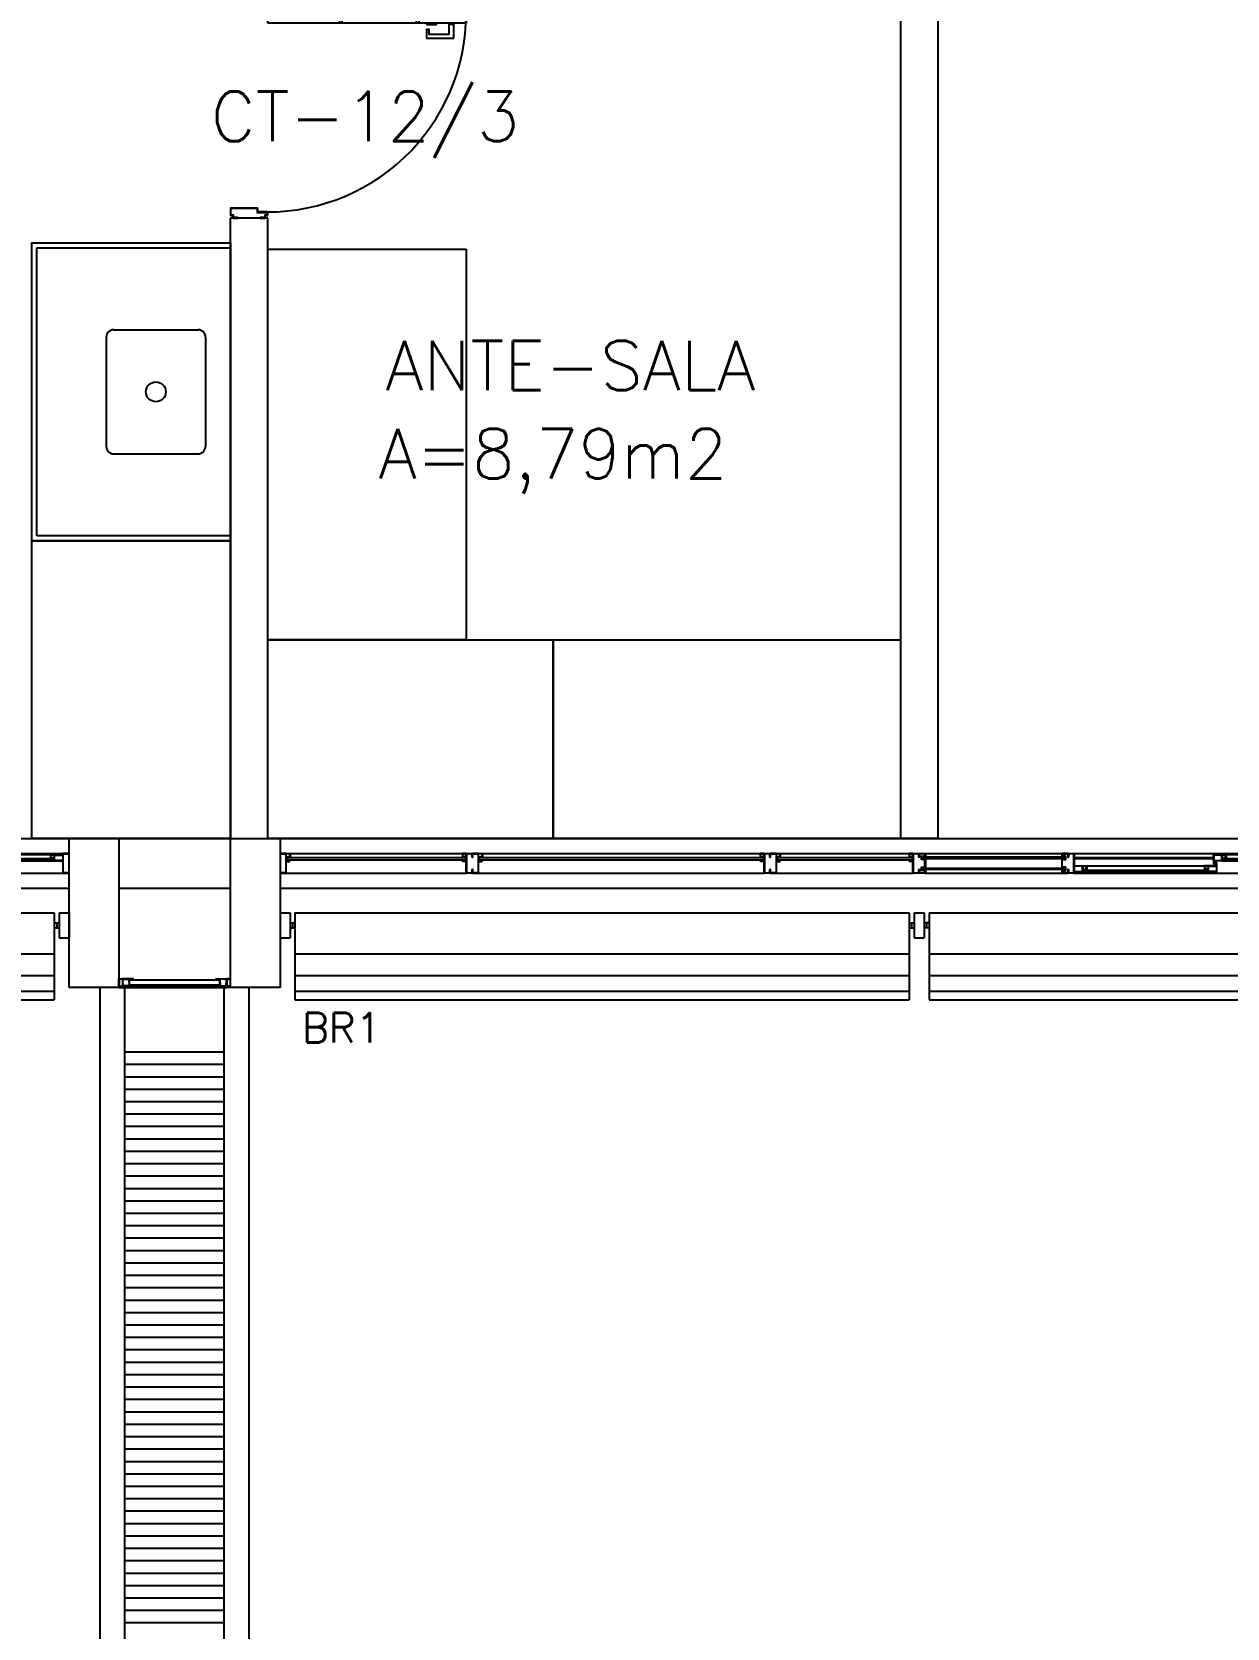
# Model space of a CAD drawing. Header units: millimetres. Extents: x 2128 to 2646, y 1972 to 2207.
# Drawn here: x 2322.46 to 2327.28, y 2034.33 to 2040.77 of the extents above; entities that cross this region are included whole.
import ezdxf

# ---------------------------------------------------------------- set-up
doc = ezdxf.new("R2010")
doc.units = ezdxf.units.MM
for name, color, linetype in [('AR-ALV', 2, 'Continuous'), ('AR-BANCADAS', 1, 'Continuous'), ('AR-BRISES', 1, 'Continuous'), ('AR-ESQ', 1, 'Continuous'), ('AR-ESTC', 3, 'Continuous'), ('AR-PEITORIL', 1, 'Continuous'), ('AR-PISO', 1, 'Continuous'), ('AR-PORTA', 1, 'Continuous'), ('BC- VISTA', 1, 'Continuous'), ('BC-CUBA', 1, 'Continuous'), ('BR-LINHAS', 1, 'Continuous'), ('BR-MONTANTE', 242, 'Continuous'), ('BR-PAINEL', 1, 'Continuous'), ('BR-SUPORTE', 1, 'Continuous'), ('BR-TEXTO', 2, 'Continuous'), ('COZ1', 1, 'Continuous'), ('DT-ESQ-BAGUETE-C', 1, 'Continuous'), ('DT-ESQ-BAGUETE-V', 1, 'Continuous'), ('DT-ESQ-CHAPA DOBRADA-V', 1, 'Continuous'), ('DT-ESQ-MARCO-V', 1, 'Continuous'), ('DT-ESQ-PERFIL CADEIRA-C', 2, 'Continuous'), ('DT-ESQ-PERFIL CADEIRA-V', 2, 'Continuous'), ('DT-ESQ-PERFIL U SIMPLES-C', 2, 'Continuous'), ('DT-ESQ-PERFIL U-C', 2, 'Continuous'), ('DT-ESQ-PERFIL U-V', 1, 'Continuous'), ('DT-ESQ-VENEZIANA-C', 1, 'Continuous'), ('DT-ESQ-VENEZIANA-V', 1, 'Continuous'), ('DT-ESQ-VIDRO-C', 2, 'Continuous'), ('DT-ESQ-VIDRO-V', 71, 'Continuous'), ('DT-TXTMOD', 1, 'Continuous'), ('ENDEREÇO', 2, 'Continuous'), ('insercao', 4, 'Continuous'), ('maçaneta', 1, 'Continuous'), ('mov', 1, 'Continuous'), ('PM-PERFIL U-C', 2, 'Continuous'), ('PM-VIDRO', 2, 'Continuous'), ('pm1', 2, 'Continuous'), ('pm2', 2, 'Continuous'), ('TEXTO', 2, 'Continuous'), ('Área', 2, 'Continuous')]:
    doc.layers.add(name, color=color, linetype=linetype)
doc.styles.add('S10', font='simplex.shx', dxfattribs={"height": 0.1})
doc.styles.add('S12', font='simplex.shx', dxfattribs={"width": 1.1, "height": 0.12})
doc.styles.add('UNB-100', font='simplex.shx', dxfattribs={"height": 0.2})
doc.styles.add('UNB1-100', font='simplex.shx', dxfattribs={"height": 0.2})

# ---------------------------------------------------------------- blocks, each defined once
blk = doc.blocks.new('DET-GS-COBERTURA')
at = {"layer": 'AR-PISO', "linetype": 'Continuous'}
for p, q in [((210.8676, -516.3577), (210.8676, -512.9889)), ((211.4676, -512.9889), (210.8676, -512.9889)), ((210.9676, -516.3577), (210.9676, -512.9889)), ((211.3676, -516.3577), (211.3676, -512.9889)), ((211.4676, -516.3577), (211.4676, -512.9889)), ((210.9676, -513.2485), (211.3676, -513.2485)), ((210.9676, -513.2985), (211.3676, -513.2985)), ((210.9676, -513.3485), (211.3676, -513.3485)), ((210.9676, -513.3985), (211.3676, -513.3985)), ((210.9676, -513.4485), (211.3676, -513.4485)), ((210.9676, -513.4985), (211.3676, -513.4985)), ((210.9676, -513.5485), (211.3676, -513.5485)), ((210.9676, -513.5985), (211.3676, -513.5985)), ((210.9676, -513.6485), (211.3676, -513.6485)), ((210.9676, -513.6985), (211.3676, -513.6985)), ((210.9676, -513.7485), (211.3676, -513.7485)), ((210.9676, -513.7985), (211.3676, -513.7985)), ((210.9676, -513.8485), (211.3676, -513.8485)), ((210.9676, -513.8985), (211.3676, -513.8985)), ((210.9676, -513.9485), (211.3676, -513.9485)), ((210.9676, -513.9985), (211.3676, -513.9985)), ((210.9676, -514.0485), (211.3676, -514.0485)), ((210.9676, -514.0985), (211.3676, -514.0985)), ((210.9676, -514.1485), (211.3676, -514.1485)), ((210.9676, -514.1985), (211.3676, -514.1985)), ((210.9676, -514.2485), (211.3676, -514.2485)), ((210.9676, -514.2985), (211.3676, -514.2985)), ((210.9676, -514.3485), (211.3676, -514.3485)), ((210.9676, -514.3985), (211.3676, -514.3985)), ((210.9676, -514.4485), (211.3676, -514.4485)), ((210.9676, -514.4985), (211.3676, -514.4985)), ((210.9676, -514.5485), (211.3676, -514.5485)), ((210.9676, -514.5985), (211.3676, -514.5985)), ((210.9676, -514.6485), (211.3676, -514.6485)), ((210.9676, -514.6985), (211.3676, -514.6985)), ((210.9676, -514.7485), (211.3676, -514.7485)), ((210.9676, -514.7985), (211.3676, -514.7985)), ((210.9676, -514.8485), (211.3676, -514.8485)), ((210.9676, -514.8985), (211.3676, -514.8985)), ((210.9676, -514.9485), (211.3676, -514.9485)), ((210.9676, -514.9985), (211.3676, -514.9985)), ((210.9676, -515.0485), (211.3676, -515.0485)), ((210.9676, -515.0985), (211.3676, -515.0985)), ((210.9676, -515.1485), (211.3676, -515.1485)), ((210.9676, -515.1985), (211.3676, -515.1985)), ((210.9676, -515.2485), (211.3676, -515.2485)), ((210.9676, -515.2985), (211.3676, -515.2985)), ((210.9676, -515.3485), (211.3676, -515.3485)), ((210.9676, -515.3985), (211.3676, -515.3985)), ((210.9676, -515.4485), (211.3676, -515.4485)), ((210.9676, -515.4985), (211.3676, -515.4985)), ((210.9676, -515.5485), (211.3676, -515.5485))]:
    blk.add_line(p, q, dxfattribs=at)
blk = doc.blocks.new('BCP10')
at = {"layer": 'BC- VISTA'}
blk.add_lwpolyline([(0.8, 0), (0.8, -1.15), (0, -1.15), (0, 0)], close=True, dxfattribs=at)
blk = doc.blocks.new('BCP13')
at = {"layer": 'BC- VISTA'}
blk.add_lwpolyline([(0.8, 0), (0.8, -1.4), (0, -1.4), (0, 0)], close=True, dxfattribs=at)
blk = doc.blocks.new('CUBAbnc-01P')
at = {"layer": 'COZ1'}
for p, q in [((-0.22, -0.1005), (0.22, -0.1005)), ((-0.25, -0.4705), (-0.25, -0.1305)), ((0.25, -0.4705), (0.25, -0.1305)), ((-0.22, -0.5005), (0.22, -0.5005))]:
    blk.add_line(p, q, dxfattribs=at)
blk.add_circle((0, -0.3005), 0.04, dxfattribs=at)
for centre, start, end in [((-0.22, -0.1305), 90, 180), ((0.22, -0.1305), 0, 90), ((-0.22, -0.4705), 180, 270), ((0.22, -0.4705), 270, 0)]:
    blk.add_arc(centre, 0.03, start, end, dxfattribs=at)
blk = doc.blocks.new('BCP01')
at = {"layer": 'BC- VISTA'}
for p, q in [((0, -0.02), (0.78, -0.02)), ((0.78, -0.02), (0.78, -1.18)), ((0.78, -1.18), (0, -1.18))]:
    blk.add_line(p, q, dxfattribs=at)
blk.add_lwpolyline([(0.8, 0), (0.8, -1.2), (0, -1.2), (0, 0)], close=True, dxfattribs=at)
at = {"layer": 'BC-CUBA', "rotation": 90}
blk.add_blockref('CUBAbnc-01P', (0, -0.6), dxfattribs=at)
blk = doc.blocks.new('EF40-P')
at = {"layer": 'DT-ESQ-BAGUETE-C', "ltscale": 0.1}
blk.add_lwpolyline([(5.0765, -0.08), (5.09, -0.08), (5.09, -0.0785), (5.077, -0.0785, -0.414214), (5.0765, -0.078), (5.0765, -0.067, -0.414214), (5.077, -0.0665), (5.09, -0.0665), (5.09, -0.065), (5.0765, -0.065, 0.414214), (5.075, -0.0665), (5.075, -0.0785, 0.414214)], format="xyb", close=True, dxfattribs=at)
at = {"layer": 'DT-ESQ-BAGUETE-V', "ltscale": 0.1}
blk.add_line((4.7975, -0.065), (5.0765, -0.065), dxfattribs=at)
at = {"layer": 'DT-ESQ-PERFIL CADEIRA-C', "ltscale": 0.1}
blk.add_line((5.125, -0.0885), (5.0765, -0.0885), dxfattribs=at)
blk.add_lwpolyline([(5.0765, -0.09), (5.125, -0.09), (5.125, -0.0885), (5.09, -0.0885, 0.198912), (5.0911, -0.0881, 0.198913), (5.0915, -0.087), (5.0915, -0.067, -0.414214), (5.092, -0.0665), (5.125, -0.0665), (5.125, -0.065), (5.0915, -0.065, 0.414214), (5.09, -0.0665), (5.09, -0.0785), (5.09, -0.08), (5.09, -0.087), (5.0765, -0.087, 1)], format="xyb", close=True, dxfattribs=at)
at = {"layer": 'DT-ESQ-PERFIL CADEIRA-V', "ltscale": 0.1}
blk.add_line((4.7825, -0.09), (5.0765, -0.09), dxfattribs=at)
at = {"layer": 'DT-ESQ-PERFIL U-C', "ltscale": 0.1}
blk.add_lwpolyline([(5.15, -0.0615, 0.414214), (5.1485, -0.06), (5.1265, -0.06, 0.414214), (5.125, -0.0615), (5.125, -0.1385, 0.414214), (5.1265, -0.14), (5.1485, -0.14, 0.414214), (5.15, -0.1385), (5.15, -0.125), (5.1485, -0.125), (5.1485, -0.138, -0.414214), (5.148, -0.1385), (5.127, -0.1385, -0.414214), (5.1265, -0.138), (5.1265, -0.062, -0.414214), (5.127, -0.0615), (5.148, -0.0615, -0.414214), (5.1485, -0.062), (5.1485, -0.075), (5.15, -0.075)], format="xyb", close=True, dxfattribs=at)
at = {"layer": 'DT-ESQ-PERFIL U-V', "ltscale": 0.1}
for p, q in [((4.3985, -0.06), (5.1265, -0.06)), ((4.3985, -0.14), (5.1265, -0.14))]:
    blk.add_line(p, q, dxfattribs=at)
at = {"layer": 'DT-ESQ-VIDRO-C', "ltscale": 0.1}
blk.add_lwpolyline([(5.0875, -0.085), (5.0875, -0.082), (4.7865, -0.082), (4.7865, -0.085)], close=True, dxfattribs=at)
at = {"layer": 'DT-TXTMOD', "ltscale": 0.1, "style": 'S10', "flags": 3}
for tag, p in [('M01', (0.025, -0.28)), ('M02', (0.3253, -0.28)), ('M03', (0.627, -0.28)), ('M04', (0.9288, -0.28)), ('M05', (1.2306, -0.28)), ('M06', (1.5323, -0.28)), ('M07', (1.8341, -0.28)), ('M08', (2.1359, -0.28)), ('M09', (2.4376, -0.28)), ('M10', (2.7394, -0.28)), ('M11', (3.0412, -0.28)), ('M12', (3.3429, -0.28)), ('M13', (3.6447, -0.28)), ('M14', (3.9464, -0.28)), ('M15', (4.2482, -0.28)), ('M16', (4.55, -0.28)), ('M17', (4.8517, -0.28))]:
    blk.add_attdef(tag, p, '', height=0.1, dxfattribs=at)
blk = doc.blocks.new('EF10-P')
at = {"layer": 'DT-ESQ-BAGUETE-C', "ltscale": 0.1}
for points in [[(0.039, -0.075), (0.0255, -0.075), (0.0255, -0.0735), (0.039, -0.0735), (0.039, -0.0615), (0.0255, -0.0615), (0.0255, -0.06), (0.039, -0.06, -0.414214), (0.0405, -0.0615), (0.0405, -0.0735, -0.414214)], [(0.736, -0.075), (0.7495, -0.075), (0.7495, -0.0735), (0.736, -0.0735), (0.736, -0.0615), (0.7495, -0.0615), (0.7495, -0.06), (0.736, -0.06, 0.414214), (0.7345, -0.0615), (0.7345, -0.0735, 0.414214)], [(0.814, -0.075), (0.8005, -0.075), (0.8005, -0.0735), (0.814, -0.0735), (0.814, -0.0615), (0.8005, -0.0615), (0.8005, -0.06), (0.814, -0.06, -0.414214), (0.8155, -0.0615), (0.8155, -0.0735, -0.414214)], [(1.936, -0.075), (1.9495, -0.075), (1.9495, -0.0735), (1.936, -0.0735), (1.936, -0.0615), (1.9495, -0.0615), (1.9495, -0.06), (1.936, -0.06, 0.414214), (1.9345, -0.0615), (1.9345, -0.0735, 0.414214)], [(2.014, -0.075), (2.0005, -0.075), (2.0005, -0.0735), (2.014, -0.0735), (2.014, -0.0615), (2.0005, -0.0615), (2.0005, -0.06), (2.014, -0.06, -0.414214), (2.0155, -0.0615), (2.0155, -0.0735, -0.414214)], [(2.536, -0.075), (2.5495, -0.075), (2.5495, -0.0735), (2.536, -0.0735), (2.536, -0.0615), (2.5495, -0.0615), (2.5495, -0.06), (2.536, -0.06, 0.414214), (2.5345, -0.0615), (2.5345, -0.0735, 0.414214)], [(3.2485, -0.125), (3.235, -0.125), (3.235, -0.1235), (3.248, -0.1235, 0.414214), (3.2485, -0.123), (3.2485, -0.112, 0.414214), (3.248, -0.1115), (3.235, -0.1115), (3.235, -0.11), (3.2485, -0.11, -0.414214), (3.25, -0.1115), (3.25, -0.1235, -0.414214)], [(3.7265, -0.125), (3.74, -0.125), (3.74, -0.1235), (3.727, -0.1235, -0.414214), (3.7265, -0.123), (3.7265, -0.112, -0.414214), (3.727, -0.1115), (3.74, -0.1115), (3.74, -0.11), (3.7265, -0.11, 0.414214), (3.725, -0.1115), (3.725, -0.1235, 0.414214)], [(3.81, -0.08), (3.7965, -0.08), (3.7965, -0.0785), (3.8095, -0.0785, 0.414214), (3.81, -0.078), (3.81, -0.067, 0.414214), (3.8095, -0.0665), (3.7965, -0.0665), (3.7965, -0.065), (3.81, -0.065, -0.414214), (3.8115, -0.0665), (3.8115, -0.0785, -0.414214)]]:
    blk.add_lwpolyline(points, format="xyb", close=True, dxfattribs=at)
at = {"layer": 'DT-ESQ-BAGUETE-V', "ltscale": 0.1}
for p, q in [((3.2485, -0.11), (3.7265, -0.11)), ((3.81, -0.065), (4.3015, -0.065))]:
    blk.add_line(p, q, dxfattribs=at)
at = {"layer": 'DT-ESQ-CHAPA DOBRADA-V', "ltscale": 0.1}
for p, q in [((3.2, -0.077), (3.7615, -0.077)), ((3.2, -0.08), (3.7615, -0.08))]:
    blk.add_line(p, q, dxfattribs=at)
at = {"layer": 'DT-ESQ-MARCO-V', "ltscale": 0.1}
for p, q in [((0.0235, -0.06), (0.7515, -0.06)), ((0.7985, -0.06), (1.9515, -0.06)), ((1.9985, -0.06), (2.5515, -0.06)), ((2.5985, -0.06), (3.1515, -0.06)), ((0.0235, -0.14), (0.7515, -0.14)), ((0.7985, -0.14), (1.9515, -0.14)), ((1.9985, -0.14), (2.5515, -0.14)), ((2.5985, -0.14), (3.1515, -0.14))]:
    blk.add_line(p, q, dxfattribs=at)
at = {"layer": 'DT-ESQ-PERFIL CADEIRA-C', "ltscale": 0.1}
for p, q in [((3.7635, -0.0885), (3.81, -0.0885)), ((3.2, -0.1335), (3.2485, -0.1335)), ((3.773, -0.1335), (3.7265, -0.1335))]:
    blk.add_line(p, q, dxfattribs=at)
for points in [[(3.2485, -0.135), (3.2, -0.135), (3.2, -0.1335), (3.235, -0.1335, -0.198912), (3.2339, -0.1331, -0.198913), (3.2335, -0.132), (3.2335, -0.112, 0.414214), (3.233, -0.1115), (3.2, -0.1115), (3.2, -0.11), (3.2335, -0.11, -0.414214), (3.235, -0.1115), (3.235, -0.1235), (3.235, -0.125), (3.235, -0.132), (3.2485, -0.132, -1)], [(3.7265, -0.132, 1), (3.7265, -0.135), (3.773, -0.135, 0.414214), (3.775, -0.133), (3.775, -0.112, 0.414214), (3.773, -0.11), (3.7415, -0.11, 0.414214), (3.74, -0.1115), (3.74, -0.132)], [(3.74, -0.1335, 0.198913), (3.7411, -0.1331, 0.198913), (3.7415, -0.132), (3.7415, -0.112, -0.414214), (3.742, -0.1115), (3.773, -0.1115, -0.414214), (3.7735, -0.112), (3.7735, -0.133, -0.414214), (3.773, -0.1335)], [(3.81, -0.087, -1), (3.81, -0.09), (3.7635, -0.09, -0.414214), (3.7615, -0.088), (3.7615, -0.067, -0.414214), (3.7635, -0.065), (3.795, -0.065, -0.414214), (3.7965, -0.0665), (3.7965, -0.087)], [(3.7965, -0.0885, -0.198913), (3.7954, -0.0881, -0.198913), (3.795, -0.087), (3.795, -0.067, 0.414214), (3.7945, -0.0665), (3.7635, -0.0665, 0.414214), (3.763, -0.067), (3.763, -0.088, 0.414214), (3.7635, -0.0885)]]:
    blk.add_lwpolyline(points, format="xyb", close=True, dxfattribs=at)
at = {"layer": 'DT-ESQ-PERFIL CADEIRA-V', "ltscale": 0.1}
for p, q in [((3.795, -0.09), (4.3015, -0.09)), ((3.2485, -0.135), (3.7265, -0.135))]:
    blk.add_line(p, q, dxfattribs=at)
at = {"layer": 'DT-ESQ-PERFIL U SIMPLES-C', "ltscale": 0.1}
for points in [[(3.7635, -0.102), (3.7715, -0.102), (3.7715, -0.1005), (3.7635, -0.1005, -0.414214), (3.763, -0.1), (3.763, -0.092, -0.414214), (3.7635, -0.0915), (3.7715, -0.0915), (3.7715, -0.09), (3.7635, -0.09, 0.414214), (3.7615, -0.092), (3.7615, -0.1, 0.414214)], [(3.773, -0.098), (3.765, -0.098), (3.765, -0.0995), (3.773, -0.0995, -0.414214), (3.7735, -0.1), (3.7735, -0.108, -0.414214), (3.773, -0.1085), (3.765, -0.1085), (3.765, -0.11), (3.773, -0.11, 0.414214), (3.775, -0.108), (3.775, -0.1, 0.414214)]]:
    blk.add_lwpolyline(points, format="xyb", close=True, dxfattribs=at)
at = {"layer": 'DT-ESQ-PERFIL U-C', "ltscale": 0.1}
for points in [[(0.025, -0.0905), (0.025, -0.0905, 0.414214), (0.0235, -0.092), (0.0235, -0.1385), (0.0015, -0.1385), (0.0015, -0.125), (0, -0.125), (0, -0.1385, 0.414214), (0.0015, -0.14), (0.0235, -0.14, 0.414214), (0.025, -0.1385), (0.025, -0.092), (0.0385, -0.092, 1), (0.0385, -0.089), (0.025, -0.089), (0.025, -0.0615, 0.414214), (0.0235, -0.06), (0.0015, -0.06, 0.414214), (0, -0.0615), (0, -0.075), (0.0015, -0.075), (0.0015, -0.0615), (0.0235, -0.0615), (0.0235, -0.089, 0.414214), (0.025, -0.0905), (0.0385, -0.0905)], [(0.75, -0.0905), (0.75, -0.0905, -0.414214), (0.7515, -0.092), (0.7515, -0.1385), (0.7735, -0.1385), (0.7735, -0.125), (0.775, -0.125), (0.775, -0.1385, -0.414214), (0.7735, -0.14), (0.7515, -0.14, -0.414214), (0.75, -0.1385), (0.75, -0.092), (0.7365, -0.092, -1), (0.7365, -0.089), (0.75, -0.089), (0.75, -0.0615, -0.414214), (0.7515, -0.06), (0.7735, -0.06, -0.414214), (0.775, -0.0615), (0.775, -0.075), (0.7735, -0.075), (0.7735, -0.0615), (0.7515, -0.0615), (0.7515, -0.089, -0.414214), (0.75, -0.0905), (0.7365, -0.0905)], [(0.8, -0.0905), (0.8, -0.0905, 0.414214), (0.7985, -0.092), (0.7985, -0.1385), (0.7765, -0.1385), (0.7765, -0.125), (0.775, -0.125), (0.775, -0.1385, 0.414214), (0.7765, -0.14), (0.7985, -0.14, 0.414214), (0.8, -0.1385), (0.8, -0.092), (0.8135, -0.092, 1), (0.8135, -0.089), (0.8, -0.089), (0.8, -0.0615, 0.414214), (0.7985, -0.06), (0.7765, -0.06, 0.414214), (0.775, -0.0615), (0.775, -0.075), (0.7765, -0.075), (0.7765, -0.0615), (0.7985, -0.0615), (0.7985, -0.089, 0.414214), (0.8, -0.0905), (0.8135, -0.0905)], [(1.95, -0.0905), (1.95, -0.0905, -0.414214), (1.9515, -0.092), (1.9515, -0.1385), (1.9735, -0.1385), (1.9735, -0.125), (1.975, -0.125), (1.975, -0.1385, -0.414214), (1.9735, -0.14), (1.9515, -0.14, -0.414214), (1.95, -0.1385), (1.95, -0.092), (1.9365, -0.092, -1), (1.9365, -0.089), (1.95, -0.089), (1.95, -0.0615, -0.414214), (1.9515, -0.06), (1.9735, -0.06, -0.414214), (1.975, -0.0615), (1.975, -0.075), (1.9735, -0.075), (1.9735, -0.0615), (1.9515, -0.0615), (1.9515, -0.089, -0.414214), (1.95, -0.0905), (1.9365, -0.0905)], [(2, -0.0905), (2, -0.0905, 0.414214), (1.9985, -0.092), (1.9985, -0.1385), (1.9765, -0.1385), (1.9765, -0.125), (1.975, -0.125), (1.975, -0.1385, 0.414214), (1.9765, -0.14), (1.9985, -0.14, 0.414214), (2, -0.1385), (2, -0.092), (2.0135, -0.092, 1), (2.0135, -0.089), (2, -0.089), (2, -0.0615, 0.414214), (1.9985, -0.06), (1.9765, -0.06, 0.414214), (1.975, -0.0615), (1.975, -0.075), (1.9765, -0.075), (1.9765, -0.0615), (1.9985, -0.0615), (1.9985, -0.089, 0.414214), (2, -0.0905), (2.0135, -0.0905)], [(2.55, -0.0905), (2.55, -0.0905, -0.414214), (2.5515, -0.092), (2.5515, -0.1385), (2.5735, -0.1385), (2.5735, -0.125), (2.575, -0.125), (2.575, -0.1385, -0.414214), (2.5735, -0.14), (2.5515, -0.14, -0.414214), (2.55, -0.1385), (2.55, -0.092), (2.5365, -0.092, -1), (2.5365, -0.089), (2.55, -0.089), (2.55, -0.0615, -0.414214), (2.5515, -0.06), (2.5735, -0.06, -0.414214), (2.575, -0.0615), (2.575, -0.075), (2.5735, -0.075), (2.5735, -0.0615), (2.5515, -0.0615), (2.5515, -0.089, -0.414214), (2.55, -0.0905), (2.5365, -0.0905)]]:
    blk.add_lwpolyline(points, format="xyb", dxfattribs=at)
for points in [[(2.6, -0.1285), (2.6, -0.1385, -0.414214), (2.5985, -0.14), (2.5765, -0.14, -0.414214), (2.575, -0.1385), (2.575, -0.125), (2.5765, -0.125), (2.5765, -0.138, 0.414214), (2.577, -0.1385), (2.598, -0.1385, 0.414214), (2.5985, -0.138), (2.5985, -0.1285), (2.5855, -0.1285, -0.414214), (2.584, -0.127), (2.584, -0.117, -0.414214), (2.5855, -0.1155), (2.5985, -0.1155), (2.5985, -0.0845), (2.5855, -0.0845, -0.414214), (2.584, -0.083), (2.584, -0.073, -0.414214), (2.5855, -0.0715), (2.5985, -0.0715), (2.5985, -0.062, 0.414214), (2.598, -0.0615), (2.577, -0.0615, 0.414214), (2.5765, -0.062), (2.5765, -0.075), (2.575, -0.075), (2.575, -0.0615, -0.414214), (2.5765, -0.06), (2.5985, -0.06, -0.414214), (2.6, -0.0615), (2.6, -0.0715, -0.414214), (2.5985, -0.073), (2.5855, -0.073), (2.5855, -0.083), (2.5985, -0.083), (2.5985, -0.083, -0.414214), (2.6, -0.0845), (2.6, -0.1155, -0.414214), (2.5985, -0.117), (2.5985, -0.117), (2.5855, -0.117), (2.5855, -0.127), (2.5985, -0.127, -0.414214)], [(3.15, -0.1285), (3.15, -0.1385, 0.414214), (3.1515, -0.14), (3.1735, -0.14, 0.414214), (3.175, -0.1385), (3.175, -0.125), (3.1735, -0.125), (3.1735, -0.138, -0.414214), (3.173, -0.1385), (3.152, -0.1385, -0.414214), (3.1515, -0.138), (3.1515, -0.1285), (3.1645, -0.1285, 0.414214), (3.166, -0.127), (3.166, -0.117, 0.414214), (3.1645, -0.1155), (3.1515, -0.1155), (3.1515, -0.0845), (3.1645, -0.0845, 0.414214), (3.166, -0.083), (3.166, -0.073, 0.414214), (3.1645, -0.0715), (3.1515, -0.0715), (3.1515, -0.062, -0.414214), (3.152, -0.0615), (3.173, -0.0615, -0.414214), (3.1735, -0.062), (3.1735, -0.075), (3.175, -0.075), (3.175, -0.0615, 0.414214), (3.1735, -0.06), (3.1515, -0.06, 0.414214), (3.15, -0.0615), (3.15, -0.0715, 0.414214), (3.1515, -0.073), (3.1645, -0.073), (3.1645, -0.083), (3.1515, -0.083), (3.1515, -0.083, 0.414214), (3.15, -0.0845), (3.15, -0.1155, 0.414214), (3.1515, -0.117), (3.1515, -0.117), (3.1645, -0.117), (3.1645, -0.127), (3.1515, -0.127, 0.414214)], [(3.175, -0.0615, -0.414214), (3.1765, -0.06), (3.1985, -0.06, -0.414214), (3.2, -0.0615), (3.2, -0.1385, -0.414214), (3.1985, -0.14), (3.1765, -0.14, -0.414214), (3.175, -0.1385), (3.175, -0.125), (3.1765, -0.125), (3.1765, -0.138, 0.414214), (3.177, -0.1385), (3.198, -0.1385, 0.414214), (3.1985, -0.138), (3.1985, -0.062, 0.414214), (3.198, -0.0615), (3.177, -0.0615, 0.414214), (3.1765, -0.062), (3.1765, -0.075), (3.175, -0.075)]]:
    blk.add_lwpolyline(points, format="xyb", close=True, dxfattribs=at)
at = {"layer": 'DT-ESQ-PERFIL U-V', "ltscale": 0.1}
for p, q in [((3.1985, -0.06), (4.3515, -0.06)), ((3.1985, -0.14), (4.3515, -0.14))]:
    blk.add_line(p, q, dxfattribs=at)
at = {"layer": 'DT-ESQ-VIDRO-C', "ltscale": 0.1}
for points in [[(0.027, -0.087), (0.027, -0.077), (0.748, -0.077), (0.748, -0.087)], [(0.802, -0.087), (0.802, -0.077), (1.948, -0.077), (1.948, -0.087)], [(2.002, -0.087), (2.002, -0.077), (2.548, -0.077), (2.548, -0.087)], [(3.1625, -0.081), (3.1625, -0.075), (2.5875, -0.075), (2.5875, -0.081)], [(3.238, -0.13), (3.238, -0.127), (3.737, -0.127), (3.737, -0.13)], [(4.3125, -0.085), (4.3125, -0.082), (3.799, -0.082), (3.799, -0.085)]]:
    blk.add_lwpolyline(points, close=True, dxfattribs=at)
at = {"layer": 'DT-ESQ-VIDRO-V', "ltscale": 0.1}
blk.add_lwpolyline([(3.1625, -0.119), (3.1625, -0.125), (2.5875, -0.125), (2.5875, -0.119)], close=True, dxfattribs=at)
at = {"layer": 'DT-TXTMOD', "ltscale": 0.1, "style": 'S10', "flags": 3}
for tag, p in [('M01', (0.025, -0.28)), ('M02', (0.3253, -0.28)), ('M03', (0.627, -0.28)), ('M04', (0.9288, -0.28)), ('M05', (1.2306, -0.28)), ('M06', (1.5323, -0.28)), ('M07', (1.8341, -0.28)), ('M08', (2.1359, -0.28)), ('M09', (2.4376, -0.28)), ('M10', (2.7394, -0.28)), ('M11', (3.0412, -0.28)), ('M12', (3.3429, -0.28)), ('M13', (3.6447, -0.28)), ('M14', (3.9464, -0.28)), ('M15', (4.2482, -0.28)), ('M16', (4.55, -0.28)), ('M17', (4.8517, -0.28))]:
    blk.add_attdef(tag, p, '', height=0.1, dxfattribs=at)
blk = doc.blocks.new('BR-MODULO1')
at = {"layer": 'BR-LINHAS'}
for p, q in [((0.06, -0.2648), (2.535, -0.2648)), ((2.615, -0.2648), (5.09, -0.2648)), ((0.06, -0.3524), (2.535, -0.3524)), ((2.615, -0.3524), (5.09, -0.3524)), ((0.06, -0.4147), (2.535, -0.4147)), ((2.615, -0.4147), (5.09, -0.4147))]:
    blk.add_line(p, q, dxfattribs=at)
at = {"layer": 'BR-MONTANTE'}
for p, q in [((0, -0.1), (0, -0.2)), ((0, -0.1), (0.04, -0.1)), ((0.04, -0.1), (0.04, -0.2)), ((2.5547, -0.1), (2.5947, -0.1)), ((2.5547, -0.1), (2.5547, -0.2)), ((2.5947, -0.1), (2.5947, -0.2)), ((5.11, -0.1), (5.11, -0.2)), ((5.11, -0.1), (5.15, -0.1)), ((5.15, -0.1), (5.15, -0.2)), ((0, -0.2), (0.04, -0.2)), ((2.5547, -0.2), (2.5947, -0.2)), ((5.11, -0.2), (5.15, -0.2))]:
    blk.add_line(p, q, dxfattribs=at)
at = {"layer": 'BR-PAINEL'}
for p, q in [((0.06, -0.1), (2.535, -0.1)), ((0.06, -0.1), (0.06, -0.45)), ((2.535, -0.1), (2.535, -0.45)), ((2.615, -0.1), (2.615, -0.45)), ((2.615, -0.1), (5.09, -0.1)), ((5.09, -0.1), (5.09, -0.45)), ((0.06, -0.45), (2.535, -0.45)), ((2.615, -0.45), (5.09, -0.45))]:
    blk.add_line(p, q, dxfattribs=at)
at = {"layer": 'BR-SUPORTE'}
for p, q in [((0.04, -0.14), (0.06, -0.14)), ((0.04, -0.16), (0.06, -0.16)), ((0.05, -0.14), (0.05, -0.16)), ((2.5347, -0.14), (2.5547, -0.14)), ((2.5347, -0.16), (2.5547, -0.16)), ((2.5447, -0.14), (2.5447, -0.16)), ((2.6147, -0.14), (2.5947, -0.14)), ((2.6147, -0.16), (2.5947, -0.16)), ((2.6047, -0.14), (2.6047, -0.16)), ((5.09, -0.14), (5.11, -0.14)), ((5.09, -0.16), (5.11, -0.16)), ((5.1, -0.14), (5.1, -0.16))]:
    blk.add_line(p, q, dxfattribs=at)
blk = doc.blocks.new('BCP14')
at = {"layer": 'BC- VISTA'}
blk.add_lwpolyline([(0.8, 0), (0.8, -1.575), (0, -1.575), (0, 0)], close=True, dxfattribs=at)
blk = doc.blocks.new('BCP11')
at = {"layer": 'BC- VISTA'}
blk.add_lwpolyline([(0.8, 0), (0.8, -1.2), (0, -1.2), (0, 0)], close=True, dxfattribs=at)
blk = doc.blocks.new('PM3V')
at = {"layer": 'maçaneta'}
for points in [[(0.02, 0.9), (-0.035, 0.9), (-0.035, 0.79), (0, 0.79), (0, 0.8), (-0.02, 0.8), (-0.02, 0.8785, -0.414214), (-0.0185, 0.88), (0.02, 0.88)], [(0.125, 0.9), (0.07, 0.9), (0.07, 0.88), (0.1085, 0.88, -0.414214), (0.11, 0.8785), (0.11, 0.8), (0.09, 0.8), (0.09, 0.79), (0.125, 0.79)]]:
    blk.add_lwpolyline(points, format="xyb", close=True, dxfattribs=at)
for points in [[(0.02, 0.79), (0.02, 0.83), (0.025, 0.83), (0.025, 0.79)], [(0.07, 0.79), (0.07, 0.83), (0.065, 0.83), (0.065, 0.79)]]:
    blk.add_lwpolyline(points, close=True, dxfattribs=at)
at = {"layer": 'mov'}
blk.add_arc((0.025, 0.15), 0.8, 356.84716, 90, dxfattribs=at)
at = {"layer": 'PM-PERFIL U-C'}
for p, q in [((0, 0.12), (0, 0.1385)), ((0.0015, 0.14), (0.01, 0.14)), ((0.002, 0.138), (0.002, 0.12)), ((0.0105, 0.138), (0.002, 0.138)), ((0.01, 0.14), (0.01, 0.1485)), ((0.0115, 0.15), (0.0235, 0.15)), ((0.012, 0.148), (0.012, 0.1395)), ((0.023, 0.148), (0.012, 0.148)), ((0.023, 0.1085), (0.023, 0.148)), ((0.025, 0.1485), (0.025, 0.109)), ((0.825, 0.1485), (0.825, 0.109)), ((0.8385, 0.15), (0.8265, 0.15)), ((0.827, 0.148), (0.838, 0.148)), ((0.827, 0.1085), (0.827, 0.148)), ((0.838, 0.148), (0.838, 0.1395)), ((0.8395, 0.138), (0.848, 0.138)), ((0.84, 0.14), (0.84, 0.1485)), ((0.8485, 0.14), (0.84, 0.14)), ((0.848, 0.138), (0.848, 0.12)), ((0.85, 0.12), (0.85, 0.1385)), ((0.002, 0.12), (0, 0.12)), ((0.038, 0.107), (0.0245, 0.107)), ((0.0385, 0.109), (0.025, 0.109)), ((0.038, 0.107), (0.038, 0.002)), ((0.04, 0.1075), (0.04, 0.0015)), ((0.81, 0.1075), (0.81, 0.0015)), ((0.8115, 0.109), (0.825, 0.109)), ((0.812, 0.107), (0.8255, 0.107)), ((0.812, 0.107), (0.812, 0.002)), ((0.848, 0.12), (0.85, 0.12)), ((0, 0.03), (0.002, 0.03)), ((0, 0.0115), (0, 0.03)), ((0.01, 0.01), (0.0015, 0.01)), ((0.002, 0.03), (0.002, 0.012)), ((0.002, 0.012), (0.0105, 0.012)), ((0.01, 0.0015), (0.01, 0.01)), ((0.0385, 0), (0.0115, 0)), ((0.012, 0.0105), (0.012, 0.002)), ((0.012, 0.002), (0.038, 0.002)), ((0.8115, 0), (0.8385, 0)), ((0.838, 0.002), (0.812, 0.002)), ((0.838, 0.0105), (0.838, 0.002)), ((0.848, 0.012), (0.8395, 0.012)), ((0.84, 0.0015), (0.84, 0.01)), ((0.84, 0.01), (0.8485, 0.01)), ((0.85, 0.03), (0.848, 0.03)), ((0.848, 0.03), (0.848, 0.012)), ((0.85, 0.0115), (0.85, 0.03))]:
    blk.add_line(p, q, dxfattribs=at)
for centre, start, end in [((0.0015, 0.1385), 90, 180), ((0.0115, 0.1485), 90, 180), ((0.0105, 0.1395), 270, 0), ((0.0235, 0.1485), 360, 90), ((0.8265, 0.1485), 90, 180), ((0.8395, 0.1395), 180, 270), ((0.8385, 0.1485), 0, 90), ((0.8485, 0.1385), 0, 90), ((0.0245, 0.1085), 180, 270), ((0.0385, 0.1075), 0, 90), ((0.8115, 0.1075), 90, 180), ((0.8255, 0.1085), 270, 0), ((0.0015, 0.0115), 180, 270), ((0.0115, 0.0015), 180, 270), ((0.0105, 0.0105), 0, 90), ((0.0385, 0.0015), 269.93864, 0), ((0.8115, 0.0015), 180, 270.06136), ((0.8395, 0.0105), 90, 180), ((0.8385, 0.0015), 270, 0), ((0.8485, 0.0115), 270, 0)]:
    blk.add_arc(centre, 0.0015, start, end, dxfattribs=at)
at = {"layer": 'PM-VIDRO', "color": 1}
for p, q in [((0.04, 0.45), (0.04, 0.75)), ((0.05, 0.75), (0.05, 0.45))]:
    blk.add_line(p, q, dxfattribs=at)
at = {"layer": 'pm1'}
for p, q in [((0.025, 0.95), (0.065, 0.95)), ((0.025, 0.75), (0.025, 0.95)), ((0.065, 0.95), (0.065, 0.76)), ((0.04, 0.75), (0.025, 0.75)), ((0.065, 0.76), (0.04, 0.76)), ((0.04, 0.75), (0.04, 0.76)), ((0.05, 0.76), (0.05, 0.75)), ((0.065, 0.75), (0.05, 0.75)), ((0.065, 0.76), (0.065, 0.75)), ((0.025, 0.15), (0.025, 0.45)), ((0.04, 0.45), (0.025, 0.45)), ((0.04, 0.44), (0.04, 0.45)), ((0.065, 0.44), (0.04, 0.44)), ((0.065, 0.45), (0.05, 0.45)), ((0.05, 0.45), (0.05, 0.44)), ((0.065, 0.45), (0.065, 0.44)), ((0.065, 0.44), (0.065, 0.15)), ((0.065, 0.15), (0.025, 0.15))]:
    blk.add_line(p, q, dxfattribs=at)
at = {"layer": 'pm2'}
for p, q in [((0.025, 0.45), (0.025, 0.75)), ((0.065, 0.75), (0.065, 0.45)), ((0.025, 0.15), (0.025, 0.109)), ((0.025, 0.109), (0.035, 0.109)), ((0.8252, 0.109), (0.8152, 0.109)), ((0.8152, 0), (0.8402, 0)), ((0.8402, 0.01), (0.8502, 0.01)), ((0.8402, 0), (0.8402, 0.01))]:
    blk.add_line(p, q, dxfattribs=at)
blk = doc.blocks.new('EF01C-P')
at = {"layer": 'DT-ESQ-BAGUETE-C', "ltscale": 0.1}
for points in [[(0.0015, 0.035), (0.015, 0.035), (0.015, 0.0335), (0.0015, 0.0335), (0.0015, 0.005), (0.015, 0.005), (0.015, 0.0035), (0.0015, 0.0035, -0.414214), (0, 0.005), (0, 0.0335, -0.414214)], [(0.4485, 0.035), (0.435, 0.035), (0.435, 0.0335), (0.4485, 0.0335), (0.4485, 0.005), (0.435, 0.005), (0.435, 0.0035), (0.4485, 0.0035, 0.414214), (0.45, 0.005), (0.45, 0.0335, 0.414214)]]:
    blk.add_lwpolyline(points, format="xyb", close=True, dxfattribs=at)
at = {"layer": 'DT-ESQ-PERFIL CADEIRA-C', "ltscale": 0.1}
for points in [[(0.01, 0.0015), (0.01, 0.003), (0.0015, 0.003, 1), (0.0015, 0), (0.015, 0, 0.414214), (0.0165, 0.0015), (0.0165, 0.0335), (0.043, 0.0335)], [(0.043, 0.0065), (0.018, 0.0065), (0.018, 0.0165), (0.0165, 0.0165), (0.0165, 0.0065, 0.414214), (0.018, 0.005), (0.043, 0.005), (0.0565, 0.005, 1), (0.0565, 0.008), (0.043, 0.008), (0.043, 0.02), (0.043, 0.032), (0.0565, 0.032, 1), (0.0565, 0.035), (0.043, 0.035), (0.0165, 0.035, 0.414214), (0.015, 0.0335), (0.015, 0.0015), (0.0015, 0.0015)], [(0.0415, 0.02), (0.0415, 0.032, -0.414214), (0.043, 0.0335), (0.0565, 0.0335)], [(0.0415, 0.02), (0.0415, 0.008, 0.414214), (0.043, 0.0065), (0.0565, 0.0065)], [(0.407, 0.0065), (0.432, 0.0065), (0.432, 0.0165), (0.4335, 0.0165), (0.4335, 0.0065, -0.414214), (0.432, 0.005), (0.407, 0.005), (0.3935, 0.005, -1), (0.3935, 0.008), (0.407, 0.008), (0.407, 0.02), (0.407, 0.032), (0.3935, 0.032, -1), (0.3935, 0.035), (0.407, 0.035), (0.4335, 0.035, -0.414214), (0.435, 0.0335), (0.435, 0.0015), (0.4485, 0.0015)], [(0.4085, 0.02), (0.4085, 0.032, 0.414214), (0.407, 0.0335), (0.3935, 0.0335)], [(0.4085, 0.02), (0.4085, 0.008, -0.414214), (0.407, 0.0065), (0.3935, 0.0065)], [(0.44, 0.0015), (0.44, 0.003), (0.4485, 0.003, -1), (0.4485, 0), (0.435, 0, -0.414214), (0.4335, 0.0015), (0.4335, 0.0335), (0.407, 0.0335)]]:
    blk.add_lwpolyline(points, format="xyb", dxfattribs=at)
at = {"layer": 'DT-ESQ-PERFIL CADEIRA-V', "ltscale": 0.1}
blk.add_line((0.015, 0), (0.435, 0), dxfattribs=at)
at = {"layer": 'DT-ESQ-VENEZIANA-C', "ltscale": 0.1}
for p, q in [((0.043, 0.0105), (0.407, 0.0105)), ((0.043, 0.009), (0.407, 0.009))]:
    blk.add_line(p, q, dxfattribs=at)
at = {"layer": 'DT-ESQ-VENEZIANA-V', "ltscale": 0.1}
blk.add_line((0.043, 0.031), (0.407, 0.031), dxfattribs=at)
at = {"layer": 'DT-TXTMOD', "ltscale": 0.1, "style": 'S10', "flags": 3}
blk.add_attdef('EF01C', (0.0208, -0.14), '', height=0.1, dxfattribs=at)

msp = doc.modelspace()

# ---------------------------------------------------------------- linework, layer by layer
at = {"layer": 'AR-ALV'}
for p, q in [((2326.1115, 2045.8401), (2326.1115, 2037.5151)), ((2325.9615, 2040.9651), (2325.9615, 2037.5151)), ((2323.4115, 2040.0151), (2323.2615, 2040.0151)), ((2323.2615, 2037.5151), (2323.2615, 2040.0151)), ((2323.4115, 2037.5151), (2323.4115, 2040.0151)), ((2322.8115, 2037.5151), (2323.2615, 2037.5151)), ((2326.1115, 2037.5151), (2325.9615, 2037.5151)), ((2322.8115, 2037.3151), (2323.2615, 2037.3151))]:
    msp.add_line(p, q, dxfattribs=at)
at = {"layer": 'AR-ESTC'}
for p, q in [((2322.6115, 2036.9151), (2322.6115, 2037.5151)), ((2322.6115, 2037.5151), (2322.8115, 2037.5151)), ((2322.8115, 2037.5151), (2322.8115, 2036.9151)), ((2323.2615, 2036.9151), (2323.2615, 2037.5151)), ((2323.2615, 2037.5151), (2323.4615, 2037.5151)), ((2323.4615, 2037.5151), (2323.4615, 2036.9151)), ((2322.8115, 2036.9151), (2322.6115, 2036.9151)), ((2323.4615, 2036.9151), (2323.2615, 2036.9151))]:
    msp.add_line(p, q, dxfattribs=at)
at = {"layer": 'AR-PEITORIL'}
for p, q in [((2317.4615, 2037.5151), (2322.6115, 2037.5151)), ((2323.4615, 2037.5151), (2328.6115, 2037.5151)), ((2317.4615, 2037.3151), (2322.6115, 2037.3151)), ((2323.4615, 2037.3151), (2328.6115, 2037.3151))]:
    msp.add_line(p, q, dxfattribs=at)

# ---------------------------------------------------------------- block references
at = {"layer": 'AR-BANCADAS'}
for name, p, rotation in [('BCP01', (2323.2615, 2038.7151), 180.0000000000261), ('BCP10', (2324.5615, 2038.3151), 270), ('BCP13', (2325.9615, 2038.3151), 270)]:
    msp.add_blockref(name, p, dxfattribs=dict(at, rotation=rotation))
for name, p in [('BCP14', (2323.4115, 2039.8901)), ('BCP11', (2322.4615, 2038.7151))]:
    msp.add_blockref(name, p, dxfattribs=at)
at = {"layer": 'AR-BRISES'}
msp.add_blockref('BR-MODULO1', (2317.4615, 2037.3151), dxfattribs=at)
ref = msp.add_blockref('BR-MODULO1', (2323.4615, 2037.3151), dxfattribs=at)
ref.add_attrib('BR', 'BR1', (2323.5499, 2036.6927), dxfattribs={"layer": 'BR-TEXTO', "height": 0.12, "style": 'S12'})
at = {"layer": 'AR-ESQ'}
for name, p in [('EF40-P', (2317.4615, 2037.5151)), ('EF10-P', (2323.4615, 2037.5151)), ('EF01C-P', (2322.8115, 2036.9151))]:
    msp.add_blockref(name, p, dxfattribs=at)
at = {"layer": 'AR-PORTA', "rotation": 270}
msp.add_blockref('PM3V', (2323.2615, 2040.8651), dxfattribs=at)
at = {"layer": 'insercao'}
msp.add_blockref('DET-GS-COBERTURA', (2111.8688, 2549.904), dxfattribs=at)

# ---------------------------------------------------------------- texts
at = {"layer": 'ENDEREÇO', "style": 'UNB1-100'}
msp.add_text('CT-12/3', height=0.2, dxfattribs=at).set_placement((2323.1828, 2040.3247))
at = {"layer": 'TEXTO', "style": 'UNB-100'}
msp.add_text('ANTE-SALA', height=0.2, dxfattribs=at).set_placement((2323.8855, 2039.3211))
at = {"layer": 'Área', "style": 'UNB-100'}
msp.add_text('A=8,79m2', height=0.2, dxfattribs=at).set_placement((2323.8581, 2038.9658))

doc.saveas('drawing.dxf')
